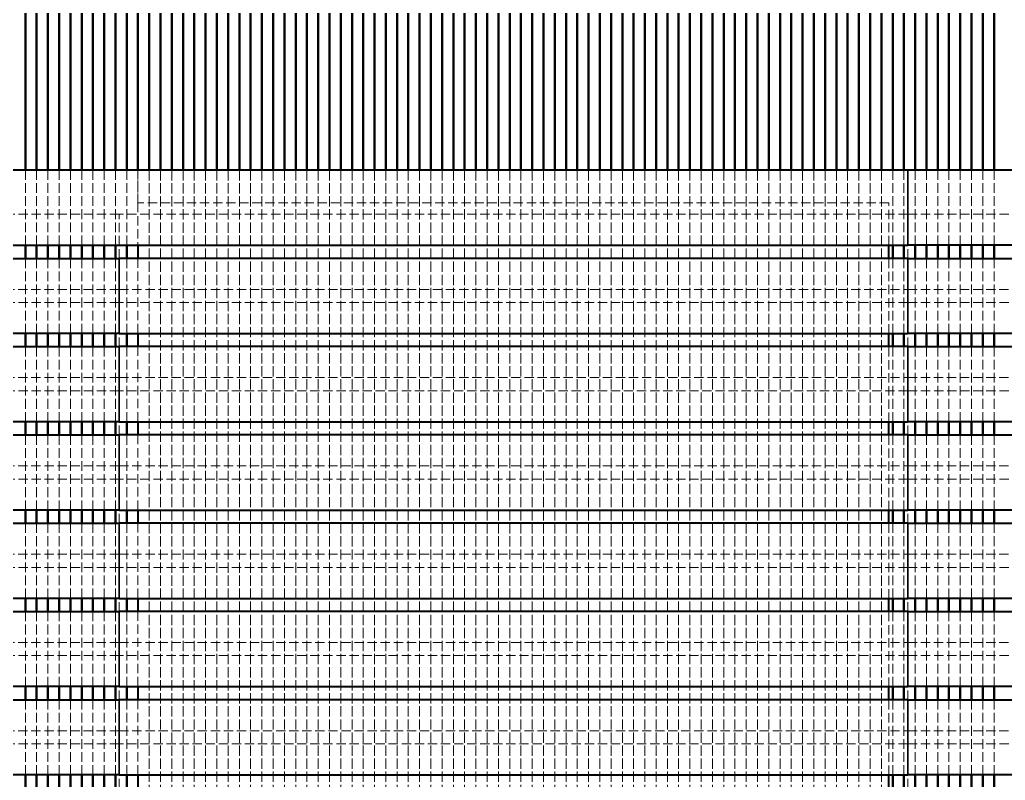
# Model space of a CAD drawing. Header units: millimetres. Extents: x 0 to 630, y 0 to 446.
# Drawn here: x 339.85 to 366.1, y 223.08 to 243.32 of the extents above; entities that cross this region are included whole.
import ezdxf

# ---------------------------------------------------------------- set-up
doc = ezdxf.new("R2010")
doc.units = ezdxf.units.MM
doc.header["$LTSCALE"] = 1.5
doc.linetypes.add('DASHED', pattern=[0.2067, 0.1654, -0.0413])
for name, color, linetype, lineweight, true_color in [('가려진 것(ISO)', 2, 'DASHED', 18, 0xffff00), ('가려진 좁은 것(ISO)', 2, 'DASHED', 18, 0xffff00), ('가시적인 것(ISO)', 3, 'Continuous', 40, 0x00ff00), ('가시적인 좁은 것(ISO)', 3, 'Continuous', 35, 0x00ff00)]:
    doc.layers.add(name, color=color, linetype=linetype, lineweight=lineweight, true_color=true_color)

msp = doc.modelspace()

# ---------------------------------------------------------------- linework, layer by layer
at = {"layer": '가려진 것(ISO)'}
for p, q in [((340.002, 237.319), (340.002, 239.319)), ((340.002, 239.319), (340.002, 237.319)), ((340.302, 237.319), (340.302, 239.319)), ((340.302, 239.319), (340.302, 237.319)), ((340.602, 237.319), (340.602, 239.319)), ((340.602, 239.319), (340.602, 237.319)), ((340.902, 237.319), (340.902, 239.319)), ((340.902, 239.319), (340.902, 237.319)), ((341.202, 237.319), (341.202, 239.319)), ((341.202, 239.319), (341.202, 237.319)), ((341.502, 237.319), (341.502, 239.319)), ((341.502, 239.319), (341.502, 237.319)), ((341.802, 237.319), (341.802, 239.319)), ((341.802, 239.319), (341.802, 237.319)), ((342.102, 237.319), (342.102, 239.319)), ((342.102, 239.319), (342.102, 237.319)), ((342.402, 237.319), (342.402, 239.319)), ((342.402, 239.319), (342.402, 237.319)), ((342.702, 237.319), (342.702, 239.319)), ((342.702, 239.319), (342.702, 237.319)), ((343.002, 238.444), (343.002, 239.319)), ((343.002, 239.319), (343.002, 238.444)), ((343.302, 138.444), (343.302, 239.319)), ((343.302, 239.319), (343.302, 138.444)), ((343.602, 138.444), (343.602, 239.319)), ((343.602, 239.319), (343.602, 138.444)), ((343.902, 138.444), (343.902, 239.319)), ((343.902, 239.319), (343.902, 138.444)), ((344.202, 138.444), (344.202, 239.319)), ((344.202, 239.319), (344.202, 138.444)), ((344.502, 138.444), (344.502, 239.319)), ((344.502, 239.319), (344.502, 138.444)), ((344.802, 138.444), (344.802, 239.319)), ((344.802, 239.319), (344.802, 138.444)), ((345.102, 138.444), (345.102, 239.319)), ((345.102, 239.319), (345.102, 138.444)), ((345.402, 138.444), (345.402, 239.319)), ((345.402, 239.319), (345.402, 138.444)), ((345.702, 138.444), (345.702, 239.319)), ((345.702, 239.319), (345.702, 138.444)), ((346.002, 138.444), (346.002, 239.319)), ((346.002, 239.319), (346.002, 138.444)), ((346.302, 138.444), (346.302, 239.319)), ((346.302, 239.319), (346.302, 138.444)), ((346.602, 138.444), (346.602, 239.319)), ((346.602, 239.319), (346.602, 138.444)), ((346.902, 138.444), (346.902, 239.319)), ((346.902, 239.319), (346.902, 138.444)), ((347.202, 138.444), (347.202, 239.319)), ((347.202, 239.319), (347.202, 138.444)), ((347.502, 138.444), (347.502, 239.319)), ((347.502, 239.319), (347.502, 138.444)), ((347.802, 138.444), (347.802, 239.319)), ((347.802, 239.319), (347.802, 138.444)), ((348.102, 138.444), (348.102, 239.319)), ((348.102, 239.319), (348.102, 138.444)), ((348.402, 138.444), (348.402, 239.319)), ((348.402, 239.319), (348.402, 138.444)), ((348.702, 138.444), (348.702, 239.319)), ((348.702, 239.319), (348.702, 138.444)), ((349.002, 138.444), (349.002, 239.319)), ((349.002, 239.319), (349.002, 138.444)), ((349.302, 138.444), (349.302, 239.319)), ((349.302, 239.319), (349.302, 138.444)), ((349.602, 138.444), (349.602, 239.319)), ((349.602, 239.319), (349.602, 138.444)), ((349.902, 138.444), (349.902, 239.319)), ((349.902, 239.319), (349.902, 138.444)), ((350.202, 138.444), (350.202, 239.319)), ((350.202, 239.319), (350.202, 138.444)), ((350.502, 138.444), (350.502, 239.319)), ((350.502, 239.319), (350.502, 138.444)), ((350.802, 138.444), (350.802, 239.319)), ((350.802, 239.319), (350.802, 138.444)), ((351.102, 138.444), (351.102, 239.319)), ((351.102, 239.319), (351.102, 138.444)), ((351.402, 138.444), (351.402, 239.319)), ((351.402, 239.319), (351.402, 138.444)), ((351.702, 138.444), (351.702, 239.319)), ((351.702, 239.319), (351.702, 138.444)), ((352.002, 138.444), (352.002, 239.319)), ((352.002, 239.319), (352.002, 138.444)), ((352.302, 138.444), (352.302, 239.319)), ((352.302, 239.319), (352.302, 138.444)), ((352.602, 138.444), (352.602, 239.319)), ((352.602, 239.319), (352.602, 138.444)), ((352.902, 138.444), (352.902, 239.319)), ((352.902, 239.319), (352.902, 138.444)), ((353.202, 138.444), (353.202, 239.319)), ((353.202, 239.319), (353.202, 138.444)), ((353.502, 138.444), (353.502, 239.319)), ((353.502, 239.319), (353.502, 138.444)), ((353.802, 138.444), (353.802, 239.319)), ((353.802, 239.319), (353.802, 138.444)), ((354.102, 138.444), (354.102, 239.319)), ((354.102, 239.319), (354.102, 138.444)), ((354.402, 138.444), (354.402, 239.319)), ((354.402, 239.319), (354.402, 138.444)), ((354.702, 138.444), (354.702, 239.319)), ((354.702, 239.319), (354.702, 138.444)), ((355.002, 138.444), (355.002, 239.319)), ((355.002, 239.319), (355.002, 138.444)), ((355.302, 138.444), (355.302, 239.319)), ((355.302, 239.319), (355.302, 138.444)), ((355.602, 138.444), (355.602, 239.319)), ((355.602, 239.319), (355.602, 138.444)), ((355.902, 138.444), (355.902, 239.319)), ((355.902, 239.319), (355.902, 138.444)), ((356.202, 138.444), (356.202, 239.319)), ((356.202, 239.319), (356.202, 138.444)), ((356.502, 138.444), (356.502, 239.319)), ((356.502, 239.319), (356.502, 138.444)), ((356.802, 138.444), (356.802, 239.319)), ((356.802, 239.319), (356.802, 138.444)), ((357.102, 138.444), (357.102, 239.319)), ((357.102, 239.319), (357.102, 138.444)), ((357.402, 138.444), (357.402, 239.319)), ((357.402, 239.319), (357.402, 138.444)), ((357.702, 138.444), (357.702, 239.319)), ((357.702, 239.319), (357.702, 138.444)), ((358.002, 138.444), (358.002, 239.319)), ((358.002, 239.319), (358.002, 138.444)), ((358.302, 138.444), (358.302, 239.319)), ((358.302, 239.319), (358.302, 138.444)), ((358.602, 138.444), (358.602, 239.319)), ((358.602, 239.319), (358.602, 138.444)), ((358.902, 138.444), (358.902, 239.319)), ((358.902, 239.319), (358.902, 138.444)), ((359.202, 138.444), (359.202, 239.319)), ((359.202, 239.319), (359.202, 138.444)), ((359.502, 138.444), (359.502, 239.319)), ((359.502, 239.319), (359.502, 138.444)), ((359.802, 138.444), (359.802, 239.319)), ((359.802, 239.319), (359.802, 138.444)), ((360.102, 138.444), (360.102, 239.319)), ((360.102, 239.319), (360.102, 138.444)), ((360.402, 138.444), (360.402, 239.319)), ((360.402, 239.319), (360.402, 138.444)), ((360.702, 138.444), (360.702, 239.319)), ((360.702, 239.319), (360.702, 138.444)), ((361.002, 138.444), (361.002, 239.319)), ((361.002, 239.319), (361.002, 138.444)), ((361.302, 138.444), (361.302, 239.319)), ((361.302, 239.319), (361.302, 138.444)), ((361.602, 138.444), (361.602, 239.319)), ((361.602, 239.319), (361.602, 138.444)), ((361.902, 138.444), (361.902, 239.319)), ((361.902, 239.319), (361.902, 138.444)), ((362.202, 138.444), (362.202, 239.319)), ((362.202, 239.319), (362.202, 138.444)), ((362.502, 138.444), (362.502, 239.319)), ((362.502, 239.319), (362.502, 138.444)), ((362.802, 138.444), (362.802, 239.319)), ((362.802, 239.319), (362.802, 138.444)), ((363.102, 237.319), (363.102, 239.319)), ((363.102, 239.319), (363.102, 237.319)), ((363.402, 237.319), (363.402, 239.319)), ((363.402, 239.319), (363.402, 237.319)), ((363.702, 237.319), (363.702, 239.319)), ((363.702, 239.319), (363.702, 237.319)), ((364.002, 237.319), (364.002, 239.319)), ((364.002, 239.319), (364.002, 237.319)), ((364.302, 237.319), (364.302, 239.319)), ((364.302, 239.319), (364.302, 237.319)), ((364.602, 237.319), (364.602, 239.319)), ((364.602, 239.319), (364.602, 237.319)), ((364.902, 237.319), (364.902, 239.319)), ((364.902, 239.319), (364.902, 237.319)), ((365.202, 237.319), (365.202, 239.319)), ((365.202, 239.319), (365.202, 237.319)), ((365.502, 237.319), (365.502, 239.319)), ((365.502, 239.319), (365.502, 237.319)), ((365.802, 237.319), (365.802, 239.319)), ((365.802, 239.319), (365.802, 237.319)), ((363.002, 238.444), (343.002, 238.444)), ((343.002, 238.444), (343.002, 237.319)), ((363.002, 237.319), (363.002, 238.444)), ((340.002, 234.969), (340.002, 236.969)), ((340.002, 236.969), (340.002, 234.969)), ((340.302, 234.969), (340.302, 236.969)), ((340.302, 236.969), (340.302, 234.969)), ((340.602, 234.969), (340.602, 236.969)), ((340.602, 236.969), (340.602, 234.969)), ((340.902, 234.969), (340.902, 236.969)), ((340.902, 236.969), (340.902, 234.969)), ((341.202, 234.969), (341.202, 236.969)), ((341.202, 236.969), (341.202, 234.969)), ((341.502, 234.969), (341.502, 236.969)), ((341.502, 236.969), (341.502, 234.969)), ((341.802, 234.969), (341.802, 236.969)), ((341.802, 236.969), (341.802, 234.969)), ((342.102, 234.969), (342.102, 236.969)), ((342.102, 236.969), (342.102, 234.969)), ((342.402, 234.969), (342.402, 236.969)), ((342.402, 236.969), (342.402, 234.969)), ((342.702, 234.969), (342.702, 236.969)), ((342.702, 236.969), (342.702, 234.969)), ((343.002, 236.969), (343.002, 234.969)), ((363.002, 234.969), (363.002, 236.969)), ((363.102, 234.969), (363.102, 236.969)), ((363.102, 236.969), (363.102, 234.969)), ((363.402, 234.969), (363.402, 236.969)), ((363.402, 236.969), (363.402, 234.969)), ((363.702, 234.969), (363.702, 236.969)), ((363.702, 236.969), (363.702, 234.969)), ((364.002, 234.969), (364.002, 236.969)), ((364.002, 236.969), (364.002, 234.969)), ((364.302, 234.969), (364.302, 236.969)), ((364.302, 236.969), (364.302, 234.969)), ((364.602, 234.969), (364.602, 236.969)), ((364.602, 236.969), (364.602, 234.969)), ((364.902, 234.969), (364.902, 236.969)), ((364.902, 236.969), (364.902, 234.969)), ((365.202, 234.969), (365.202, 236.969)), ((365.202, 236.969), (365.202, 234.969)), ((365.502, 234.969), (365.502, 236.969)), ((365.502, 236.969), (365.502, 234.969)), ((365.802, 234.969), (365.802, 236.969)), ((365.802, 236.969), (365.802, 234.969)), ((340.002, 232.619), (340.002, 234.619)), ((340.002, 234.619), (340.002, 232.619)), ((340.302, 232.619), (340.302, 234.619)), ((340.302, 234.619), (340.302, 232.619)), ((340.602, 232.619), (340.602, 234.619)), ((340.602, 234.619), (340.602, 232.619)), ((340.902, 232.619), (340.902, 234.619)), ((340.902, 234.619), (340.902, 232.619)), ((341.202, 232.619), (341.202, 234.619)), ((341.202, 234.619), (341.202, 232.619)), ((341.502, 232.619), (341.502, 234.619)), ((341.502, 234.619), (341.502, 232.619)), ((341.802, 232.619), (341.802, 234.619)), ((341.802, 234.619), (341.802, 232.619)), ((342.102, 232.619), (342.102, 234.619)), ((342.102, 234.619), (342.102, 232.619)), ((342.402, 232.619), (342.402, 234.619)), ((342.402, 234.619), (342.402, 232.619)), ((342.702, 232.619), (342.702, 234.619)), ((342.702, 234.619), (342.702, 232.619)), ((343.002, 234.619), (343.002, 232.619)), ((363.002, 232.619), (363.002, 234.619)), ((363.102, 232.619), (363.102, 234.619)), ((363.102, 234.619), (363.102, 232.619)), ((363.402, 232.619), (363.402, 234.619)), ((363.402, 234.619), (363.402, 232.619)), ((363.702, 232.619), (363.702, 234.619)), ((363.702, 234.619), (363.702, 232.619)), ((364.002, 232.619), (364.002, 234.619)), ((364.002, 234.619), (364.002, 232.619)), ((364.302, 232.619), (364.302, 234.619)), ((364.302, 234.619), (364.302, 232.619)), ((364.602, 232.619), (364.602, 234.619)), ((364.602, 234.619), (364.602, 232.619)), ((364.902, 232.619), (364.902, 234.619)), ((364.902, 234.619), (364.902, 232.619)), ((365.202, 232.619), (365.202, 234.619)), ((365.202, 234.619), (365.202, 232.619)), ((365.502, 232.619), (365.502, 234.619)), ((365.502, 234.619), (365.502, 232.619)), ((365.802, 232.619), (365.802, 234.619)), ((365.802, 234.619), (365.802, 232.619)), ((340.002, 230.269), (340.002, 232.269)), ((340.002, 232.269), (340.002, 230.269)), ((340.302, 230.269), (340.302, 232.269)), ((340.302, 232.269), (340.302, 230.269)), ((340.602, 230.269), (340.602, 232.269)), ((340.602, 232.269), (340.602, 230.269)), ((340.902, 230.269), (340.902, 232.269)), ((340.902, 232.269), (340.902, 230.269)), ((341.202, 230.269), (341.202, 232.269)), ((341.202, 232.269), (341.202, 230.269)), ((341.502, 230.269), (341.502, 232.269)), ((341.502, 232.269), (341.502, 230.269)), ((341.802, 230.269), (341.802, 232.269)), ((341.802, 232.269), (341.802, 230.269)), ((342.102, 230.269), (342.102, 232.269)), ((342.102, 232.269), (342.102, 230.269)), ((342.402, 230.269), (342.402, 232.269)), ((342.402, 232.269), (342.402, 230.269)), ((342.702, 230.269), (342.702, 232.269)), ((342.702, 232.269), (342.702, 230.269)), ((343.002, 232.269), (343.002, 230.269)), ((363.002, 230.269), (363.002, 232.269)), ((363.102, 230.269), (363.102, 232.269)), ((363.102, 232.269), (363.102, 230.269)), ((363.402, 230.269), (363.402, 232.269)), ((363.402, 232.269), (363.402, 230.269)), ((363.702, 230.269), (363.702, 232.269)), ((363.702, 232.269), (363.702, 230.269)), ((364.002, 230.269), (364.002, 232.269)), ((364.002, 232.269), (364.002, 230.269)), ((364.302, 230.269), (364.302, 232.269)), ((364.302, 232.269), (364.302, 230.269)), ((364.602, 230.269), (364.602, 232.269)), ((364.602, 232.269), (364.602, 230.269)), ((364.902, 230.269), (364.902, 232.269)), ((364.902, 232.269), (364.902, 230.269)), ((365.202, 230.269), (365.202, 232.269)), ((365.202, 232.269), (365.202, 230.269)), ((365.502, 230.269), (365.502, 232.269)), ((365.502, 232.269), (365.502, 230.269)), ((365.802, 230.269), (365.802, 232.269)), ((365.802, 232.269), (365.802, 230.269)), ((340.002, 227.919), (340.002, 229.919)), ((340.002, 229.919), (340.002, 227.919)), ((340.302, 227.919), (340.302, 229.919)), ((340.302, 229.919), (340.302, 227.919)), ((340.602, 227.919), (340.602, 229.919)), ((340.602, 229.919), (340.602, 227.919)), ((340.902, 227.919), (340.902, 229.919)), ((340.902, 229.919), (340.902, 227.919)), ((341.202, 227.919), (341.202, 229.919)), ((341.202, 229.919), (341.202, 227.919)), ((341.502, 227.919), (341.502, 229.919)), ((341.502, 229.919), (341.502, 227.919)), ((341.802, 227.919), (341.802, 229.919)), ((341.802, 229.919), (341.802, 227.919)), ((342.102, 227.919), (342.102, 229.919)), ((342.102, 229.919), (342.102, 227.919)), ((342.402, 227.919), (342.402, 229.919)), ((342.402, 229.919), (342.402, 227.919)), ((342.702, 227.919), (342.702, 229.919)), ((342.702, 229.919), (342.702, 227.919)), ((343.002, 229.919), (343.002, 227.919)), ((363.002, 227.919), (363.002, 229.919)), ((363.102, 227.919), (363.102, 229.919)), ((363.102, 229.919), (363.102, 227.919)), ((363.402, 227.919), (363.402, 229.919)), ((363.402, 229.919), (363.402, 227.919)), ((363.702, 227.919), (363.702, 229.919)), ((363.702, 229.919), (363.702, 227.919)), ((364.002, 227.919), (364.002, 229.919)), ((364.002, 229.919), (364.002, 227.919)), ((364.302, 227.919), (364.302, 229.919)), ((364.302, 229.919), (364.302, 227.919)), ((364.602, 227.919), (364.602, 229.919)), ((364.602, 229.919), (364.602, 227.919)), ((364.902, 227.919), (364.902, 229.919)), ((364.902, 229.919), (364.902, 227.919)), ((365.202, 227.919), (365.202, 229.919)), ((365.202, 229.919), (365.202, 227.919)), ((365.502, 227.919), (365.502, 229.919)), ((365.502, 229.919), (365.502, 227.919)), ((365.802, 227.919), (365.802, 229.919)), ((365.802, 229.919), (365.802, 227.919)), ((340.002, 225.569), (340.002, 227.569)), ((340.002, 227.569), (340.002, 225.569)), ((340.302, 225.569), (340.302, 227.569)), ((340.302, 227.569), (340.302, 225.569)), ((340.602, 225.569), (340.602, 227.569)), ((340.602, 227.569), (340.602, 225.569)), ((340.902, 225.569), (340.902, 227.569)), ((340.902, 227.569), (340.902, 225.569)), ((341.202, 225.569), (341.202, 227.569)), ((341.202, 227.569), (341.202, 225.569)), ((341.502, 225.569), (341.502, 227.569)), ((341.502, 227.569), (341.502, 225.569)), ((341.802, 225.569), (341.802, 227.569)), ((341.802, 227.569), (341.802, 225.569)), ((342.102, 225.569), (342.102, 227.569)), ((342.102, 227.569), (342.102, 225.569)), ((342.402, 225.569), (342.402, 227.569)), ((342.402, 227.569), (342.402, 225.569)), ((342.702, 225.569), (342.702, 227.569)), ((342.702, 227.569), (342.702, 225.569)), ((343.002, 227.569), (343.002, 225.569)), ((363.002, 225.569), (363.002, 227.569)), ((363.102, 225.569), (363.102, 227.569)), ((363.102, 227.569), (363.102, 225.569)), ((363.402, 225.569), (363.402, 227.569)), ((363.402, 227.569), (363.402, 225.569)), ((363.702, 225.569), (363.702, 227.569)), ((363.702, 227.569), (363.702, 225.569)), ((364.002, 225.569), (364.002, 227.569)), ((364.002, 227.569), (364.002, 225.569)), ((364.302, 225.569), (364.302, 227.569)), ((364.302, 227.569), (364.302, 225.569)), ((364.602, 225.569), (364.602, 227.569)), ((364.602, 227.569), (364.602, 225.569)), ((364.902, 225.569), (364.902, 227.569)), ((364.902, 227.569), (364.902, 225.569)), ((365.202, 225.569), (365.202, 227.569)), ((365.202, 227.569), (365.202, 225.569)), ((365.502, 225.569), (365.502, 227.569)), ((365.502, 227.569), (365.502, 225.569)), ((365.802, 225.569), (365.802, 227.569)), ((365.802, 227.569), (365.802, 225.569)), ((340.002, 223.219), (340.002, 225.219)), ((340.002, 225.219), (340.002, 223.219)), ((340.302, 223.219), (340.302, 225.219)), ((340.302, 225.219), (340.302, 223.219)), ((340.602, 223.219), (340.602, 225.219)), ((340.602, 225.219), (340.602, 223.219)), ((340.902, 223.219), (340.902, 225.219)), ((340.902, 225.219), (340.902, 223.219)), ((341.202, 223.219), (341.202, 225.219)), ((341.202, 225.219), (341.202, 223.219)), ((341.502, 223.219), (341.502, 225.219)), ((341.502, 225.219), (341.502, 223.219)), ((341.802, 223.219), (341.802, 225.219)), ((341.802, 225.219), (341.802, 223.219)), ((342.102, 223.219), (342.102, 225.219)), ((342.102, 225.219), (342.102, 223.219)), ((342.402, 223.219), (342.402, 225.219)), ((342.402, 225.219), (342.402, 223.219)), ((342.702, 223.219), (342.702, 225.219)), ((342.702, 225.219), (342.702, 223.219)), ((343.002, 225.219), (343.002, 223.219)), ((363.002, 223.219), (363.002, 225.219)), ((363.102, 223.219), (363.102, 225.219)), ((363.102, 225.219), (363.102, 223.219)), ((363.402, 223.219), (363.402, 225.219)), ((363.402, 225.219), (363.402, 223.219)), ((363.702, 223.219), (363.702, 225.219)), ((363.702, 225.219), (363.702, 223.219)), ((364.002, 223.219), (364.002, 225.219)), ((364.002, 225.219), (364.002, 223.219)), ((364.302, 223.219), (364.302, 225.219)), ((364.302, 225.219), (364.302, 223.219)), ((364.602, 223.219), (364.602, 225.219)), ((364.602, 225.219), (364.602, 223.219)), ((364.902, 223.219), (364.902, 225.219)), ((364.902, 225.219), (364.902, 223.219)), ((365.202, 223.219), (365.202, 225.219)), ((365.202, 225.219), (365.202, 223.219)), ((365.502, 223.219), (365.502, 225.219)), ((365.502, 225.219), (365.502, 223.219)), ((365.802, 223.219), (365.802, 225.219)), ((365.802, 225.219), (365.802, 223.219))]:
    msp.add_line(p, q, dxfattribs=at)
at = {"layer": '가려진 것(ISO)', "color": 1, "true_color": 0xff0000}
for p, q in [((342.502, 238.144), (332.502, 238.144)), ((363.502, 238.144), (342.502, 238.144)), ((373.502, 238.144), (363.502, 238.144)), ((332.502, 236.144), (342.502, 236.144)), ((342.502, 236.144), (363.502, 236.144)), ((363.502, 236.144), (373.502, 236.144)), ((342.502, 235.794), (332.502, 235.794)), ((363.502, 235.794), (342.502, 235.794)), ((373.502, 235.794), (363.502, 235.794)), ((332.502, 233.794), (342.502, 233.794)), ((342.502, 233.794), (363.502, 233.794)), ((363.502, 233.794), (373.502, 233.794)), ((342.502, 233.444), (332.502, 233.444)), ((363.502, 233.444), (342.502, 233.444)), ((373.502, 233.444), (363.502, 233.444)), ((332.502, 231.444), (342.502, 231.444)), ((342.502, 231.444), (363.502, 231.444)), ((363.502, 231.444), (373.502, 231.444)), ((342.502, 231.094), (332.502, 231.094)), ((363.502, 231.094), (342.502, 231.094)), ((373.502, 231.094), (363.502, 231.094)), ((332.502, 229.094), (342.502, 229.094)), ((342.502, 229.094), (363.502, 229.094)), ((363.502, 229.094), (373.502, 229.094)), ((342.502, 228.744), (332.502, 228.744)), ((363.502, 228.744), (342.502, 228.744)), ((373.502, 228.744), (363.502, 228.744)), ((332.502, 226.744), (342.502, 226.744)), ((342.502, 226.744), (363.502, 226.744)), ((363.502, 226.744), (373.502, 226.744)), ((342.502, 226.394), (332.502, 226.394)), ((363.502, 226.394), (342.502, 226.394)), ((373.502, 226.394), (363.502, 226.394)), ((332.502, 224.394), (342.502, 224.394)), ((342.502, 224.394), (363.502, 224.394)), ((363.502, 224.394), (373.502, 224.394)), ((342.502, 224.044), (332.502, 224.044)), ((363.502, 224.044), (342.502, 224.044)), ((373.502, 224.044), (363.502, 224.044))]:
    msp.add_line(p, q, dxfattribs=at)
at = {"layer": '가려진 좁은 것(ISO)', "color": 1, "true_color": 0xff0000}
for p, q in [((342.502, 236.969), (342.502, 238.144)), ((363.502, 236.969), (363.502, 237.319)), ((342.502, 234.619), (342.502, 234.969)), ((363.502, 234.619), (363.502, 234.969)), ((342.502, 232.269), (342.502, 232.619)), ((363.502, 232.269), (363.502, 232.619)), ((342.502, 229.919), (342.502, 230.269)), ((363.502, 229.919), (363.502, 230.269)), ((342.502, 227.569), (342.502, 227.919)), ((363.502, 227.569), (363.502, 227.919)), ((342.502, 225.219), (342.502, 225.569)), ((363.502, 225.219), (363.502, 225.569)), ((342.502, 222.869), (342.502, 223.219)), ((363.502, 222.869), (363.502, 223.219))]:
    msp.add_line(p, q, dxfattribs=at)
at = {"layer": '가시적인 것(ISO)'}
for p, q in [((340.002, 239.319), (340.002, 283.444)), ((340.002, 283.444), (340.002, 239.319)), ((340.302, 239.319), (340.302, 283.444)), ((340.302, 283.444), (340.302, 239.319)), ((340.602, 239.319), (340.602, 283.444)), ((340.602, 283.444), (340.602, 239.319)), ((340.902, 239.319), (340.902, 283.444)), ((340.902, 283.444), (340.902, 239.319)), ((341.202, 239.319), (341.202, 283.444)), ((341.202, 283.444), (341.202, 239.319)), ((341.502, 239.319), (341.502, 283.444)), ((341.502, 283.444), (341.502, 239.319)), ((341.802, 239.319), (341.802, 283.444)), ((341.802, 283.444), (341.802, 239.319)), ((342.102, 239.319), (342.102, 283.444)), ((342.102, 283.444), (342.102, 239.319)), ((342.402, 239.319), (342.402, 283.444)), ((342.402, 283.444), (342.402, 239.319)), ((342.702, 239.319), (342.702, 283.444)), ((342.702, 283.444), (342.702, 239.319)), ((343.002, 239.319), (343.002, 283.444)), ((343.002, 283.444), (343.002, 239.319)), ((343.302, 239.319), (343.302, 283.444)), ((343.302, 283.444), (343.302, 239.319)), ((343.602, 239.319), (343.602, 283.444)), ((343.602, 283.444), (343.602, 239.319)), ((343.902, 239.319), (343.902, 283.444)), ((343.902, 283.444), (343.902, 239.319)), ((344.202, 239.319), (344.202, 283.444)), ((344.202, 283.444), (344.202, 239.319)), ((344.502, 239.319), (344.502, 283.444)), ((344.502, 283.444), (344.502, 239.319)), ((344.802, 239.319), (344.802, 283.444)), ((344.802, 283.444), (344.802, 239.319)), ((345.102, 239.319), (345.102, 283.444)), ((345.102, 283.444), (345.102, 239.319)), ((345.402, 239.319), (345.402, 283.444)), ((345.402, 283.444), (345.402, 239.319)), ((345.702, 239.319), (345.702, 283.444)), ((345.702, 283.444), (345.702, 239.319)), ((346.002, 239.319), (346.002, 283.444)), ((346.002, 283.444), (346.002, 239.319)), ((346.302, 239.319), (346.302, 283.444)), ((346.302, 283.444), (346.302, 239.319)), ((346.602, 239.319), (346.602, 283.444)), ((346.602, 283.444), (346.602, 239.319)), ((346.902, 239.319), (346.902, 283.444)), ((346.902, 283.444), (346.902, 239.319)), ((347.202, 239.319), (347.202, 283.444)), ((347.202, 283.444), (347.202, 239.319)), ((347.502, 239.319), (347.502, 283.444)), ((347.502, 283.444), (347.502, 239.319)), ((347.802, 239.319), (347.802, 283.444)), ((347.802, 283.444), (347.802, 239.319)), ((348.102, 239.319), (348.102, 283.444)), ((348.102, 283.444), (348.102, 239.319)), ((348.402, 239.319), (348.402, 283.444)), ((348.402, 283.444), (348.402, 239.319)), ((348.702, 239.319), (348.702, 283.444)), ((348.702, 283.444), (348.702, 239.319)), ((349.002, 239.319), (349.002, 283.444)), ((349.002, 283.444), (349.002, 239.319)), ((349.302, 239.319), (349.302, 283.444)), ((349.302, 283.444), (349.302, 239.319)), ((349.602, 239.319), (349.602, 283.444)), ((349.602, 283.444), (349.602, 239.319)), ((349.902, 239.319), (349.902, 283.444)), ((349.902, 283.444), (349.902, 239.319)), ((350.202, 239.319), (350.202, 283.444)), ((350.202, 283.444), (350.202, 239.319)), ((350.502, 239.319), (350.502, 283.444)), ((350.502, 283.444), (350.502, 239.319)), ((350.802, 239.319), (350.802, 283.444)), ((350.802, 283.444), (350.802, 239.319)), ((351.102, 239.319), (351.102, 283.444)), ((351.102, 283.444), (351.102, 239.319)), ((351.402, 239.319), (351.402, 283.444)), ((351.402, 283.444), (351.402, 239.319)), ((351.702, 239.319), (351.702, 283.444)), ((351.702, 283.444), (351.702, 239.319)), ((352.002, 239.319), (352.002, 283.444)), ((352.002, 283.444), (352.002, 239.319)), ((352.302, 239.319), (352.302, 283.444)), ((352.302, 283.444), (352.302, 239.319)), ((352.602, 239.319), (352.602, 283.444)), ((352.602, 283.444), (352.602, 239.319)), ((352.902, 239.319), (352.902, 283.444)), ((352.902, 283.444), (352.902, 239.319)), ((353.202, 239.319), (353.202, 283.444)), ((353.202, 283.444), (353.202, 239.319)), ((353.502, 239.319), (353.502, 283.444)), ((353.502, 283.444), (353.502, 239.319)), ((353.802, 239.319), (353.802, 283.444)), ((353.802, 283.444), (353.802, 239.319)), ((354.102, 239.319), (354.102, 283.444)), ((354.102, 283.444), (354.102, 239.319)), ((354.402, 239.319), (354.402, 283.444)), ((354.402, 283.444), (354.402, 239.319)), ((354.702, 239.319), (354.702, 283.444)), ((354.702, 283.444), (354.702, 239.319)), ((355.002, 239.319), (355.002, 283.444)), ((355.002, 283.444), (355.002, 239.319)), ((355.302, 239.319), (355.302, 283.444)), ((355.302, 283.444), (355.302, 239.319)), ((355.602, 239.319), (355.602, 283.444)), ((355.602, 283.444), (355.602, 239.319)), ((355.902, 239.319), (355.902, 283.444)), ((355.902, 283.444), (355.902, 239.319)), ((356.202, 239.319), (356.202, 283.444)), ((356.202, 283.444), (356.202, 239.319)), ((356.502, 239.319), (356.502, 283.444)), ((356.502, 283.444), (356.502, 239.319)), ((356.802, 239.319), (356.802, 283.444)), ((356.802, 283.444), (356.802, 239.319)), ((357.102, 239.319), (357.102, 283.444)), ((357.102, 283.444), (357.102, 239.319)), ((357.402, 239.319), (357.402, 283.444)), ((357.402, 283.444), (357.402, 239.319)), ((357.702, 239.319), (357.702, 283.444)), ((357.702, 283.444), (357.702, 239.319)), ((358.002, 239.319), (358.002, 283.444)), ((358.002, 283.444), (358.002, 239.319)), ((358.302, 239.319), (358.302, 283.444)), ((358.302, 283.444), (358.302, 239.319)), ((358.602, 239.319), (358.602, 283.444)), ((358.602, 283.444), (358.602, 239.319)), ((358.902, 239.319), (358.902, 283.444)), ((358.902, 283.444), (358.902, 239.319)), ((359.202, 239.319), (359.202, 283.444)), ((359.202, 283.444), (359.202, 239.319)), ((359.502, 239.319), (359.502, 283.444)), ((359.502, 283.444), (359.502, 239.319)), ((359.802, 239.319), (359.802, 283.444)), ((359.802, 283.444), (359.802, 239.319)), ((360.102, 239.319), (360.102, 283.444)), ((360.102, 283.444), (360.102, 239.319)), ((360.402, 239.319), (360.402, 283.444)), ((360.402, 283.444), (360.402, 239.319)), ((360.702, 239.319), (360.702, 283.444)), ((360.702, 283.444), (360.702, 239.319)), ((361.002, 239.319), (361.002, 283.444)), ((361.002, 283.444), (361.002, 239.319)), ((361.302, 239.319), (361.302, 283.444)), ((361.302, 283.444), (361.302, 239.319)), ((361.602, 239.319), (361.602, 283.444)), ((361.602, 283.444), (361.602, 239.319)), ((361.902, 239.319), (361.902, 283.444)), ((361.902, 283.444), (361.902, 239.319)), ((362.202, 239.319), (362.202, 283.444)), ((362.202, 283.444), (362.202, 239.319)), ((362.502, 239.319), (362.502, 283.444)), ((362.502, 283.444), (362.502, 239.319)), ((362.802, 239.319), (362.802, 283.444)), ((362.802, 283.444), (362.802, 239.319)), ((363.102, 239.319), (363.102, 283.444)), ((363.102, 283.444), (363.102, 239.319)), ((363.402, 239.319), (363.402, 283.444)), ((363.402, 283.444), (363.402, 239.319)), ((363.702, 239.319), (363.702, 283.444)), ((363.702, 283.444), (363.702, 239.319)), ((364.002, 239.319), (364.002, 283.444)), ((364.002, 283.444), (364.002, 239.319)), ((364.302, 239.319), (364.302, 283.444)), ((364.302, 283.444), (364.302, 239.319)), ((364.602, 239.319), (364.602, 283.444)), ((364.602, 283.444), (364.602, 239.319)), ((364.902, 239.319), (364.902, 283.444)), ((364.902, 283.444), (364.902, 239.319)), ((365.202, 239.319), (365.202, 283.444)), ((365.202, 283.444), (365.202, 239.319)), ((365.502, 239.319), (365.502, 283.444)), ((365.502, 283.444), (365.502, 239.319)), ((365.802, 239.319), (365.802, 283.444)), ((365.802, 283.444), (365.802, 239.319)), ((340.002, 236.969), (340.002, 237.319)), ((340.002, 237.319), (340.002, 236.969)), ((340.302, 236.969), (340.302, 237.319)), ((340.302, 237.319), (340.302, 236.969)), ((340.602, 236.969), (340.602, 237.319)), ((340.602, 237.319), (340.602, 236.969)), ((340.902, 236.969), (340.902, 237.319)), ((340.902, 237.319), (340.902, 236.969)), ((341.202, 236.969), (341.202, 237.319)), ((341.202, 237.319), (341.202, 236.969)), ((341.502, 236.969), (341.502, 237.319)), ((341.502, 237.319), (341.502, 236.969)), ((341.802, 236.969), (341.802, 237.319)), ((341.802, 237.319), (341.802, 236.969)), ((342.102, 236.969), (342.102, 237.319)), ((342.102, 237.319), (342.102, 236.969)), ((342.402, 236.969), (342.402, 237.319)), ((342.402, 237.319), (342.402, 236.969)), ((342.702, 236.969), (342.702, 237.319)), ((342.702, 237.319), (342.702, 236.969)), ((343.002, 237.319), (343.002, 236.969)), ((363.002, 236.969), (363.002, 237.319)), ((363.102, 236.969), (363.102, 237.319)), ((363.102, 237.319), (363.102, 236.969)), ((363.402, 236.969), (363.402, 237.319)), ((363.402, 237.319), (363.402, 236.969)), ((363.702, 236.969), (363.702, 237.319)), ((363.702, 237.319), (363.702, 236.969)), ((364.002, 236.969), (364.002, 237.319)), ((364.002, 237.319), (364.002, 236.969)), ((364.302, 236.969), (364.302, 237.319)), ((364.302, 237.319), (364.302, 236.969)), ((364.602, 236.969), (364.602, 237.319)), ((364.602, 237.319), (364.602, 236.969)), ((364.902, 236.969), (364.902, 237.319)), ((364.902, 237.319), (364.902, 236.969)), ((365.202, 236.969), (365.202, 237.319)), ((365.202, 237.319), (365.202, 236.969)), ((365.502, 236.969), (365.502, 237.319)), ((365.502, 237.319), (365.502, 236.969)), ((365.802, 236.969), (365.802, 237.319)), ((365.802, 237.319), (365.802, 236.969)), ((340.002, 234.619), (340.002, 234.969)), ((340.002, 234.969), (340.002, 234.619)), ((340.302, 234.619), (340.302, 234.969)), ((340.302, 234.969), (340.302, 234.619)), ((340.602, 234.619), (340.602, 234.969)), ((340.602, 234.969), (340.602, 234.619)), ((340.902, 234.619), (340.902, 234.969)), ((340.902, 234.969), (340.902, 234.619)), ((341.202, 234.619), (341.202, 234.969)), ((341.202, 234.969), (341.202, 234.619)), ((341.502, 234.619), (341.502, 234.969)), ((341.502, 234.969), (341.502, 234.619)), ((341.802, 234.619), (341.802, 234.969)), ((341.802, 234.969), (341.802, 234.619)), ((342.102, 234.619), (342.102, 234.969)), ((342.102, 234.969), (342.102, 234.619)), ((342.402, 234.619), (342.402, 234.969)), ((342.402, 234.969), (342.402, 234.619)), ((342.702, 234.619), (342.702, 234.969)), ((342.702, 234.969), (342.702, 234.619)), ((343.002, 234.969), (343.002, 234.619)), ((363.002, 234.619), (363.002, 234.969)), ((363.102, 234.619), (363.102, 234.969)), ((363.102, 234.969), (363.102, 234.619)), ((363.402, 234.619), (363.402, 234.969)), ((363.402, 234.969), (363.402, 234.619)), ((363.702, 234.619), (363.702, 234.969)), ((363.702, 234.969), (363.702, 234.619)), ((364.002, 234.619), (364.002, 234.969)), ((364.002, 234.969), (364.002, 234.619)), ((364.302, 234.619), (364.302, 234.969)), ((364.302, 234.969), (364.302, 234.619)), ((364.602, 234.619), (364.602, 234.969)), ((364.602, 234.969), (364.602, 234.619)), ((364.902, 234.619), (364.902, 234.969)), ((364.902, 234.969), (364.902, 234.619)), ((365.202, 234.619), (365.202, 234.969)), ((365.202, 234.969), (365.202, 234.619)), ((365.502, 234.619), (365.502, 234.969)), ((365.502, 234.969), (365.502, 234.619)), ((365.802, 234.619), (365.802, 234.969)), ((365.802, 234.969), (365.802, 234.619)), ((340.002, 232.269), (340.002, 232.619)), ((340.002, 232.619), (340.002, 232.269)), ((340.302, 232.269), (340.302, 232.619)), ((340.302, 232.619), (340.302, 232.269)), ((340.602, 232.269), (340.602, 232.619)), ((340.602, 232.619), (340.602, 232.269)), ((340.902, 232.269), (340.902, 232.619)), ((340.902, 232.619), (340.902, 232.269)), ((341.202, 232.269), (341.202, 232.619)), ((341.202, 232.619), (341.202, 232.269)), ((341.502, 232.269), (341.502, 232.619)), ((341.502, 232.619), (341.502, 232.269)), ((341.802, 232.269), (341.802, 232.619)), ((341.802, 232.619), (341.802, 232.269)), ((342.102, 232.269), (342.102, 232.619)), ((342.102, 232.619), (342.102, 232.269)), ((342.402, 232.269), (342.402, 232.619)), ((342.402, 232.619), (342.402, 232.269)), ((342.702, 232.269), (342.702, 232.619)), ((342.702, 232.619), (342.702, 232.269)), ((343.002, 232.619), (343.002, 232.269)), ((363.002, 232.269), (363.002, 232.619)), ((363.102, 232.269), (363.102, 232.619)), ((363.102, 232.619), (363.102, 232.269)), ((363.402, 232.269), (363.402, 232.619)), ((363.402, 232.619), (363.402, 232.269)), ((363.702, 232.269), (363.702, 232.619)), ((363.702, 232.619), (363.702, 232.269)), ((364.002, 232.269), (364.002, 232.619)), ((364.002, 232.619), (364.002, 232.269)), ((364.302, 232.269), (364.302, 232.619)), ((364.302, 232.619), (364.302, 232.269)), ((364.602, 232.269), (364.602, 232.619)), ((364.602, 232.619), (364.602, 232.269)), ((364.902, 232.269), (364.902, 232.619)), ((364.902, 232.619), (364.902, 232.269)), ((365.202, 232.269), (365.202, 232.619)), ((365.202, 232.619), (365.202, 232.269)), ((365.502, 232.269), (365.502, 232.619)), ((365.502, 232.619), (365.502, 232.269)), ((365.802, 232.269), (365.802, 232.619)), ((365.802, 232.619), (365.802, 232.269)), ((340.002, 229.919), (340.002, 230.269)), ((340.002, 230.269), (340.002, 229.919)), ((340.302, 229.919), (340.302, 230.269)), ((340.302, 230.269), (340.302, 229.919)), ((340.602, 229.919), (340.602, 230.269)), ((340.602, 230.269), (340.602, 229.919)), ((340.902, 229.919), (340.902, 230.269)), ((340.902, 230.269), (340.902, 229.919)), ((341.202, 229.919), (341.202, 230.269)), ((341.202, 230.269), (341.202, 229.919)), ((341.502, 229.919), (341.502, 230.269)), ((341.502, 230.269), (341.502, 229.919)), ((341.802, 229.919), (341.802, 230.269)), ((341.802, 230.269), (341.802, 229.919)), ((342.102, 229.919), (342.102, 230.269)), ((342.102, 230.269), (342.102, 229.919)), ((342.402, 229.919), (342.402, 230.269)), ((342.402, 230.269), (342.402, 229.919)), ((342.702, 229.919), (342.702, 230.269)), ((342.702, 230.269), (342.702, 229.919)), ((343.002, 230.269), (343.002, 229.919)), ((363.002, 229.919), (363.002, 230.269)), ((363.102, 229.919), (363.102, 230.269)), ((363.102, 230.269), (363.102, 229.919)), ((363.402, 229.919), (363.402, 230.269)), ((363.402, 230.269), (363.402, 229.919)), ((363.702, 229.919), (363.702, 230.269)), ((363.702, 230.269), (363.702, 229.919)), ((364.002, 229.919), (364.002, 230.269)), ((364.002, 230.269), (364.002, 229.919)), ((364.302, 229.919), (364.302, 230.269)), ((364.302, 230.269), (364.302, 229.919)), ((364.602, 229.919), (364.602, 230.269)), ((364.602, 230.269), (364.602, 229.919)), ((364.902, 229.919), (364.902, 230.269)), ((364.902, 230.269), (364.902, 229.919)), ((365.202, 229.919), (365.202, 230.269)), ((365.202, 230.269), (365.202, 229.919)), ((365.502, 229.919), (365.502, 230.269)), ((365.502, 230.269), (365.502, 229.919)), ((365.802, 229.919), (365.802, 230.269)), ((365.802, 230.269), (365.802, 229.919)), ((340.002, 227.569), (340.002, 227.919)), ((340.002, 227.919), (340.002, 227.569)), ((340.302, 227.569), (340.302, 227.919)), ((340.302, 227.919), (340.302, 227.569)), ((340.602, 227.569), (340.602, 227.919)), ((340.602, 227.919), (340.602, 227.569)), ((340.902, 227.569), (340.902, 227.919)), ((340.902, 227.919), (340.902, 227.569)), ((341.202, 227.569), (341.202, 227.919)), ((341.202, 227.919), (341.202, 227.569)), ((341.502, 227.569), (341.502, 227.919)), ((341.502, 227.919), (341.502, 227.569)), ((341.802, 227.569), (341.802, 227.919)), ((341.802, 227.919), (341.802, 227.569)), ((342.102, 227.569), (342.102, 227.919)), ((342.102, 227.919), (342.102, 227.569)), ((342.402, 227.569), (342.402, 227.919)), ((342.402, 227.919), (342.402, 227.569)), ((342.702, 227.569), (342.702, 227.919)), ((342.702, 227.919), (342.702, 227.569)), ((343.002, 227.919), (343.002, 227.569)), ((363.002, 227.569), (363.002, 227.919)), ((363.102, 227.569), (363.102, 227.919)), ((363.102, 227.919), (363.102, 227.569)), ((363.402, 227.569), (363.402, 227.919)), ((363.402, 227.919), (363.402, 227.569)), ((363.702, 227.569), (363.702, 227.919)), ((363.702, 227.919), (363.702, 227.569)), ((364.002, 227.569), (364.002, 227.919)), ((364.002, 227.919), (364.002, 227.569)), ((364.302, 227.569), (364.302, 227.919)), ((364.302, 227.919), (364.302, 227.569)), ((364.602, 227.569), (364.602, 227.919)), ((364.602, 227.919), (364.602, 227.569)), ((364.902, 227.569), (364.902, 227.919)), ((364.902, 227.919), (364.902, 227.569)), ((365.202, 227.569), (365.202, 227.919)), ((365.202, 227.919), (365.202, 227.569)), ((365.502, 227.569), (365.502, 227.919)), ((365.502, 227.919), (365.502, 227.569)), ((365.802, 227.569), (365.802, 227.919)), ((365.802, 227.919), (365.802, 227.569)), ((340.002, 225.219), (340.002, 225.569)), ((340.002, 225.569), (340.002, 225.219)), ((340.302, 225.219), (340.302, 225.569)), ((340.302, 225.569), (340.302, 225.219)), ((340.602, 225.219), (340.602, 225.569)), ((340.602, 225.569), (340.602, 225.219)), ((340.902, 225.219), (340.902, 225.569)), ((340.902, 225.569), (340.902, 225.219)), ((341.202, 225.219), (341.202, 225.569)), ((341.202, 225.569), (341.202, 225.219)), ((341.502, 225.219), (341.502, 225.569)), ((341.502, 225.569), (341.502, 225.219)), ((341.802, 225.219), (341.802, 225.569)), ((341.802, 225.569), (341.802, 225.219)), ((342.102, 225.219), (342.102, 225.569)), ((342.102, 225.569), (342.102, 225.219)), ((342.402, 225.219), (342.402, 225.569)), ((342.402, 225.569), (342.402, 225.219)), ((342.702, 225.219), (342.702, 225.569)), ((342.702, 225.569), (342.702, 225.219)), ((343.002, 225.569), (343.002, 225.219)), ((363.002, 225.219), (363.002, 225.569)), ((363.102, 225.219), (363.102, 225.569)), ((363.102, 225.569), (363.102, 225.219)), ((363.402, 225.219), (363.402, 225.569)), ((363.402, 225.569), (363.402, 225.219)), ((363.702, 225.219), (363.702, 225.569)), ((363.702, 225.569), (363.702, 225.219)), ((364.002, 225.219), (364.002, 225.569)), ((364.002, 225.569), (364.002, 225.219)), ((364.302, 225.219), (364.302, 225.569)), ((364.302, 225.569), (364.302, 225.219)), ((364.602, 225.219), (364.602, 225.569)), ((364.602, 225.569), (364.602, 225.219)), ((364.902, 225.219), (364.902, 225.569)), ((364.902, 225.569), (364.902, 225.219)), ((365.202, 225.219), (365.202, 225.569)), ((365.202, 225.569), (365.202, 225.219)), ((365.502, 225.219), (365.502, 225.569)), ((365.502, 225.569), (365.502, 225.219)), ((365.802, 225.219), (365.802, 225.569)), ((365.802, 225.569), (365.802, 225.219)), ((340.002, 222.869), (340.002, 223.219)), ((340.002, 223.219), (340.002, 222.869)), ((340.302, 222.869), (340.302, 223.219)), ((340.302, 223.219), (340.302, 222.869)), ((340.602, 222.869), (340.602, 223.219)), ((340.602, 223.219), (340.602, 222.869)), ((340.902, 222.869), (340.902, 223.219)), ((340.902, 223.219), (340.902, 222.869)), ((341.202, 222.869), (341.202, 223.219)), ((341.202, 223.219), (341.202, 222.869)), ((341.502, 222.869), (341.502, 223.219)), ((341.502, 223.219), (341.502, 222.869)), ((341.802, 222.869), (341.802, 223.219)), ((341.802, 223.219), (341.802, 222.869)), ((342.102, 222.869), (342.102, 223.219)), ((342.102, 223.219), (342.102, 222.869)), ((342.402, 222.869), (342.402, 223.219)), ((342.402, 223.219), (342.402, 222.869)), ((342.702, 222.869), (342.702, 223.219)), ((342.702, 223.219), (342.702, 222.869)), ((343.002, 223.219), (343.002, 222.869)), ((363.002, 222.869), (363.002, 223.219)), ((363.102, 222.869), (363.102, 223.219)), ((363.102, 223.219), (363.102, 222.869)), ((363.402, 222.869), (363.402, 223.219)), ((363.402, 223.219), (363.402, 222.869)), ((363.702, 222.869), (363.702, 223.219)), ((363.702, 223.219), (363.702, 222.869)), ((364.002, 222.869), (364.002, 223.219)), ((364.002, 223.219), (364.002, 222.869)), ((364.302, 222.869), (364.302, 223.219)), ((364.302, 223.219), (364.302, 222.869)), ((364.602, 222.869), (364.602, 223.219)), ((364.602, 223.219), (364.602, 222.869)), ((364.902, 222.869), (364.902, 223.219)), ((364.902, 223.219), (364.902, 222.869)), ((365.202, 222.869), (365.202, 223.219)), ((365.202, 223.219), (365.202, 222.869)), ((365.502, 222.869), (365.502, 223.219)), ((365.502, 223.219), (365.502, 222.869)), ((365.802, 222.869), (365.802, 223.219)), ((365.802, 223.219), (365.802, 222.869))]:
    msp.add_line(p, q, dxfattribs=at)
at = {"layer": '가시적인 것(ISO)', "color": 1, "true_color": 0xff0000}
for p, q in [((363.502, 239.319), (313.502, 239.319)), ((381.502, 239.319), (363.502, 239.319)), ((313.502, 237.319), (363.502, 237.319)), ((381.502, 237.319), (363.502, 237.319)), ((324.502, 236.969), (342.502, 236.969)), ((363.502, 236.969), (342.502, 236.969)), ((363.502, 236.969), (381.502, 236.969)), ((342.502, 234.969), (324.502, 234.969)), ((342.502, 234.969), (363.502, 234.969)), ((381.502, 234.969), (363.502, 234.969)), ((324.502, 234.619), (342.502, 234.619)), ((363.502, 234.619), (342.502, 234.619)), ((363.502, 234.619), (381.502, 234.619)), ((342.502, 232.619), (324.502, 232.619)), ((342.502, 232.619), (363.502, 232.619)), ((381.502, 232.619), (363.502, 232.619)), ((324.502, 232.269), (342.502, 232.269)), ((363.502, 232.269), (342.502, 232.269)), ((363.502, 232.269), (381.502, 232.269)), ((342.502, 230.269), (324.502, 230.269)), ((342.502, 230.269), (363.502, 230.269)), ((381.502, 230.269), (363.502, 230.269)), ((324.502, 229.919), (342.502, 229.919)), ((363.502, 229.919), (342.502, 229.919)), ((363.502, 229.919), (381.502, 229.919)), ((342.502, 227.919), (324.502, 227.919)), ((342.502, 227.919), (363.502, 227.919)), ((381.502, 227.919), (363.502, 227.919)), ((324.502, 227.569), (342.502, 227.569)), ((363.502, 227.569), (342.502, 227.569)), ((363.502, 227.569), (381.502, 227.569)), ((342.502, 225.569), (324.502, 225.569)), ((342.502, 225.569), (363.502, 225.569)), ((381.502, 225.569), (363.502, 225.569)), ((324.502, 225.219), (342.502, 225.219)), ((363.502, 225.219), (342.502, 225.219)), ((363.502, 225.219), (381.502, 225.219)), ((342.502, 223.219), (324.502, 223.219)), ((342.502, 223.219), (363.502, 223.219)), ((381.502, 223.219), (363.502, 223.219))]:
    msp.add_line(p, q, dxfattribs=at)
at = {"layer": '가시적인 좁은 것(ISO)', "color": 1, "true_color": 0xff0000}
for p, q in [((363.502, 237.319), (363.502, 239.319)), ((342.502, 234.969), (342.502, 236.969)), ((363.502, 234.969), (363.502, 236.969)), ((342.502, 232.619), (342.502, 234.619)), ((363.502, 232.619), (363.502, 234.619)), ((342.502, 230.269), (342.502, 232.269)), ((363.502, 230.269), (363.502, 232.269)), ((342.502, 227.919), (342.502, 229.919)), ((363.502, 227.919), (363.502, 229.919)), ((342.502, 225.569), (342.502, 227.569)), ((363.502, 225.569), (363.502, 227.569)), ((342.502, 223.219), (342.502, 225.219)), ((363.502, 223.219), (363.502, 225.219))]:
    msp.add_line(p, q, dxfattribs=at)

doc.saveas('drawing.dxf')
